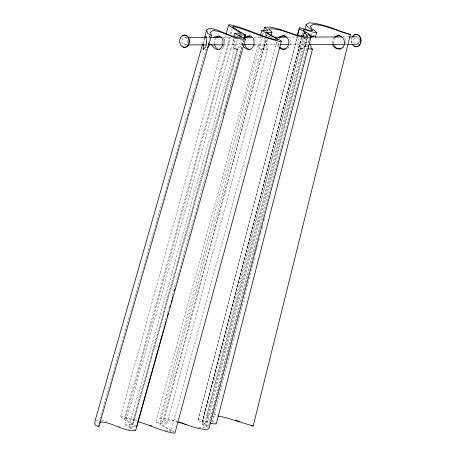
<?xml version="1.0" encoding="UTF-8"?>
<svg xmlns="http://www.w3.org/2000/svg" width="456" height="456" viewBox="0 0 456 456"><rect width="100%" height="100%" fill="white"/><g stroke="black" fill="none" stroke-linecap="round" stroke-linejoin="round"><path stroke-width="0.34" stroke-dasharray="2.28 1.71" d="M264.372 44.905L263.049 46.615L260.285 45.207L258.244 44.773L155.98 421.954L161.606 422.353L162.815 421.954L264.372 44.905L264.896 40.658L265.985 37.677M345.505 44.215C346.127 41.479 345.813 37.933 342.975 36.548M203.365 44.38L204.978 37.911M308.746 42.231L308.98 41.068M209.635 38.161L209.714 35.095M265.09 35.14L265.842 32.125M266.464 36.526L266.965 34.496M311.459 35.346L311.955 33.368M210.233 420.198L208.067 418.939L206.745 416.049L302.698 38.355M210.763 417.753L307.777 35.91M212.251 422.233L254.516 257.549M255.4 254.1L257.879 244.456M258.763 241.007L259.646 237.565M260.53 234.116L261.237 231.363M262.12 227.915L262.65 225.851M263.893 221.023L264.6 218.27M198.029 420.181L297.358 36.252L198.029 420.181L204.567 424.496L302.299 48.689L300.179 48.701L202.219 424.507L205.063 426.502L203.889 427.648L201.05 427.859L197.819 427.278M301.507 37.284L202.048 421.885L208.591 426.2L206.237 426.206L307.401 37.449M302.22 34.525L302.755 32.456M301.536 37.546C301.045 41.239 298.053 45.6 301.034 48.917C305.623 49.738 306.78 42.607 306.039 39.227M202.048 421.885L300.778 40.521L202.367 421.213L204.961 421.395L209.56 422.843M307.583 36.759L308.119 34.69M208.768 425.511L309.168 38.823M205.063 426.502L307.133 34.992M162.815 421.954L159.868 418.864L262.399 35.596M262.582 34.907L263.317 32.159M166.839 423.658L267.763 49.145L261.596 49.151L160.005 423.652L165.631 424.057L166.839 423.658L163.892 420.563L266.418 37.295M266.606 36.611L267.153 34.548M165.556 430.441L170.316 431.501L171.011 430.926L277.271 40.082M241.252 38.042L131.584 428.897L125.035 424.798L230.668 48.963L237.576 48.934L132.707 424.77L127.503 421.8L120.487 416.653L222.146 48.427M224.038 41.57L225.743 35.397M135.7 425.921L131.527 423.504L124.505 418.351L229.767 37.101M230.525 34.354L232.036 28.87M124.505 418.351L125.651 417.952L230.519 37.392M231.466 33.961L232.6 29.845M163.852 326.359L164.234 324.985M165.568 320.186L166.52 316.76M167.665 312.645L169.381 306.472M172.431 295.499L173.764 290.7M174.722 287.274L243.538 39.735M223.223 115.157L243.988 40.413M135.609 430.601L129.059 426.497L237.451 39.068M131.995 424.77L236.938 48.94M202.726 43.759L204.288 38.281M98.77 422.974L206.226 49.271M309.1 40.487L309.584 38.88M267.541 39.039C266.635 42.191 265.683 46.073 267.541 49.043L267.763 49.145M254.533 46.164L255.126 44.557M243.111 39.13L242.273 42.482L242.883 45.326M233.974 38.84C228.359 51.904 243.555 53.164 241.127 39.472M223.047 47.652C225.31 44.739 225.424 40.065 222.767 37.375M216.036 37.865L214.519 40.846L214.423 44.34M335.24 37.415L333.695 40.396L333.627 43.884M279.397 38.538L280.041 37.626M304.802 37.534C301.992 40.556 302.596 45.868 306.022 48.176M306.027 37.529C303.468 40.327 303.006 47.356 308.632 46.694M343.037 48.228L344.092 47.19M221.929 48.684L222.67 47.994M268.812 36.634L269.502 36.007M261.271 36.035L260.102 37.324L262.325 37.039M270.117 36.822L267.49 36.548M306.455 37.181L307.372 36.457L308.683 36.309M287.525 48.439C290.814 46.461 291.606 41.599 289.309 38.583M300.179 48.701L301.405 47.356A6.914 3.346 -82.5 0 0 303.018 40.88L302.716 38.532L304.836 38.526M230.668 48.963C233.489 46.58 234.042 42.231 233.198 38.8L237.382 38.783M302.299 48.689L300.823 49.197C298.532 48.786 297.762 46.062 297.876 44.021A6.749 2.873 -81.5 0 1 299.489 37.552M237.576 48.934L236.003 49.442M95.982 421.076L98.228 419.976L100.793 420.118M206.745 416.049L210.467 414.304M213.248 416.584L214.485 416.003L217.301 416.014M209.418 36.292L210.068 36.052L207.463 36.058M120.487 416.653L121.627 416.254L126.506 417.314L137.085 420.62M313.768 35.836L314.395 35.653L312.423 35.665M198.343 419.514L200.936 419.697L208.164 421.971L210.889 422.148M258.244 44.773C258.843 55.313 269.154 45.452 265.985 39.376M236.311 36.132L237.798 36.109M260.815 49.345C265.415 48.245 266.082 41.747 264.617 37.956M159.868 418.864C165.653 417.445 171.462 419.833 176.996 421.338M163.892 420.563L167.238 420.01L171.758 420.552L177.019 421.88M128.199 429.119L131.584 428.897M266.099 49.328L266.999 49.322M264.793 35.842L268.151 35.83M184.851 37.529L186.988 37.517M207.64 37.438L209.777 37.432M222.602 37.386L231.146 37.352M253.941 37.267L263.197 37.232M270.322 37.204L271.748 37.198M288.129 37.136L299.524 37.09M342.969 36.93L348.669 36.907M184.634 44.922A3.699 2.85 89.8 0 0 187.262 39.501A3.699 2.85 89.8 0 0 182.332 39.25A3.699 2.85 89.8 0 0 184.634 44.922L186.772 44.916M223.81 44.773L243.042 44.699M254.437 44.659L279.368 44.563M289.338 44.528L308.57 44.454M345.602 44.312L347.027 44.306M205.183 49.556L206.488 49.55M300.823 49.197L301.804 49.191M125.035 424.798L132.707 424.77M202.219 424.507L204.567 424.496M129.059 426.497L135.324 426.474M213.984 414.316L217.957 414.966M101.443 420.272L106.487 421.766M236.955 49.436L235.325 48.444L234.31 44.261A6.914 3.334 -82.4 0 1 235.923 37.791M125.651 417.952L137.199 421.538M118.201 426.212L120.184 426.976M261.596 49.151L262.04 49.339M174.574 432.191L160.005 423.652M212.091 420.637L214.793 422.21L216.275 423.932M206.237 426.206L209.087 428.207M171.011 430.926L155.98 421.954M278.667 46.871L276.866 44.101L276.535 42.351M279.004 45.737L278.245 42.345M254.773 39.421L255.092 40.516M332.612 43.314A6.92 6.515 69.4 0 1 334.351 37.42M354.637 43.48A3.699 2.85 89.8 0 1 354.808 37.495M357.652 37.255A3.699 2.85 89.8 0 1 358.581 38.207M359.237 40.333A3.699 2.85 89.8 0 1 359.072 41.855M351.667 43.081A6.167 4.748 89.8 0 1 351.661 38.065M352.06 43.081A6.167 4.748 89.8 0 1 352.055 38.065"/><path stroke-width="0.68" d="M202.527 44.443L94.854 421.623L95.042 424.912L98.764 426.953L98.849 425.055M203.365 44.38L203.233 49.567L203.655 49.066C206.636 46.808 207.241 42.311 206.186 38.902L206.158 36.064L205.434 36.873M297.529 35.562L299.444 27.998L300.105 27.776L308.872 30.461L312.616 30.723L310.878 29.002L308.074 27.434L306.21 24.544L309.157 22.8C323.418 23.632 336.824 30.398 350.385 34.531L253.165 426.029L225.184 417.474L218.008 416.014M208.637 44.152L208.905 42.989M233.66 36.947L234.583 33.254L241.492 33.231L236.111 30.261L228.581 25.114L226.119 34.029M260.615 35.255L261.818 30.427L266.982 30.826L267.98 30.427L264.605 27.343L263.688 30.78M271.098 35.762L272.004 32.131L268.63 29.041C283.068 27.423 295.915 38.418 310.359 37.831L311.152 36.691L308.119 34.69L310.24 34.684L305.856 32.228L303.337 30.37L303.468 29.703L305.845 29.885L312.89 32.159L316.635 32.427L315.495 37.004L309.67 35.767M303.177 36.685L304.095 32.992L306.215 32.986L299.313 28.671M304.978 29.378L306.21 24.544M307.498 48.889L312.48 49.094L216.275 423.932L212.188 423.67L210.216 423.048M297.483 35.585L299.444 27.998M311.152 36.691L209.087 428.207L207.907 429.347C197.385 429.694 187.672 424.667 177.675 422.045M208.215 45.805L208.5 44.734M272.004 32.131L271.006 32.53L265.842 32.125L281.483 41.097L175.036 432.624L174.34 433.2C161.629 431.422 150.286 424.872 137.86 421.749M222.904 45.685L223.28 44.312M233.164 27.787L233.54 26.419C249.717 30.461 264.685 38.492 280.987 41.667L281.483 41.097M243.92 38.361L244.878 34.93M136.726 426.468L162.256 334.584M162.638 333.211L163.59 329.785M163.972 328.411L164.542 326.353M164.924 324.985L165.876 321.554M167.209 316.755L168.161 313.329M169.877 307.156L170.447 305.098M171.211 302.356L171.781 300.299M172.163 298.925L172.733 296.873M174.448 290.7L175.018 288.642M244.37 39.045L245.51 34.93L240.13 31.966L232.606 26.813L233.54 26.419M245.51 34.93L238.602 34.958L245.465 39.056L135.609 430.601C123.439 431.604 113.629 422.946 101.95 422.017L99.699 423.111M204.482 37.597L206.631 30.067L209.293 28.432C220.539 29.07 230.086 38.139 241.446 37.352L234.583 33.254M98.764 426.953L211.396 35.397L210.461 32.108L213.123 30.466C224.346 31.51 233.774 39.797 245.465 39.056M207.645 47.709L208.067 46.341M209.623 44.357L207.873 47.435M310.81 36.474L311.3 36.007L309.989 36.155M246.411 37.751L247.557 36.714L250.264 35.899M216.423 37.523L218.532 36.201L219.877 36.013M334.607 37.215C339.617 32.08 347.352 40.487 343.813 45.828C341.293 50.838 333.404 49.459 332.737 43.89M335.644 37.073L337.85 35.745L339.532 35.562M280.041 37.626L282.731 35.956L285.171 35.956M244.519 37.415C259.407 29.224 255.235 59.058 243.413 46.352M278.479 37.631L279.967 36.594L283.199 35.773A6.15 5.62 76.7 0 1 287.365 37.848C290.107 41.348 289.036 47.555 284.595 49.077A6.15 5.62 76.7 0 1 280.081 48.273L279.271 47.538M213.756 37.472C229.596 29.309 222.437 61.189 211.88 44.99L210.102 44.352M285.302 49.071L285.992 48.752M228.581 25.114L229.522 24.715C245.887 28.021 260.65 36.554 276.963 39.968L277.459 39.393L276.94 38.959L261.818 30.427M312.48 49.094L311.722 48.872L311.277 48.154L310.399 43.975M264.605 27.343C279.043 25.724 291.891 36.719 306.335 36.132L307.133 34.992L304.095 32.992M301.177 35.887L303.109 35.978M284.823 49.134L282.424 48.986L279.933 47.162M341.031 48.923C337.725 49.55 334.128 47.327 333.627 43.884M188.413 37.512L206.933 37.443M210.49 37.432L221.177 37.386M244.678 37.301L251.803 37.272M274.592 37.187L286.704 37.141M310.918 37.05L313.768 37.039M315.193 37.033L341.544 36.936M349.382 36.902L356.501 36.879A3.699 2.85 89.8 0 1 357.094 36.987M188.197 44.91L206.004 44.842M208.854 44.831L223.098 44.779M243.755 44.699L254.437 44.659M280.075 44.563L288.625 44.528M309.282 44.449L344.177 44.317M347.74 44.306L356.29 44.272M249.785 49.39C247.084 49.231 245.231 46.723 244.798 44.221M219.307 49.504C216.628 49.322 214.924 46.751 214.423 44.34M350.385 34.531C337.89 31.686 326.12 24.738 313.181 24.499L310.234 26.243L312.098 29.133L314.902 30.706L316.635 32.427M179.031 421.999L181.06 422.661M235.421 420.113L240.05 421.686M181.659 422.872L183.46 423.504M184.663 423.932L186.458 424.564M149.893 425.209L151.797 425.91M251.444 425.3L253.165 426.029M211.396 35.397L207.571 33.356L206.631 30.067M315.398 36.651L315.495 37.004M308.524 45.628L308.632 46.694M182.366 35.881A6.167 4.748 89.8 0 1 189.496 41.228A6.167 4.748 89.8 0 1 182.371 46.563M358.918 38.851A3.699 2.85 89.8 0 1 359.14 39.569M358.809 42.55A3.699 2.85 89.8 0 1 358.439 43.16M357.983 43.651A3.699 2.85 89.8 0 1 356.883 44.221M352.157 36.947A6.167 4.748 89.8 0 1 359.174 35.995A6.167 4.748 89.8 0 1 359.185 45.161A6.167 4.748 89.8 0 1 352.163 44.198M354.016 35.232A6.167 4.748 89.8 0 1 361.146 40.578A6.167 4.748 89.8 0 1 354.027 45.913M352.551 36.947A6.167 4.748 89.8 0 1 353.212 35.99M180.502 37.597A6.167 4.748 89.8 0 0 183.859 47.361A6.167 4.748 89.8 0 0 188.687 38.72A6.167 4.748 89.8 0 0 180.502 37.597"/></g></svg>
